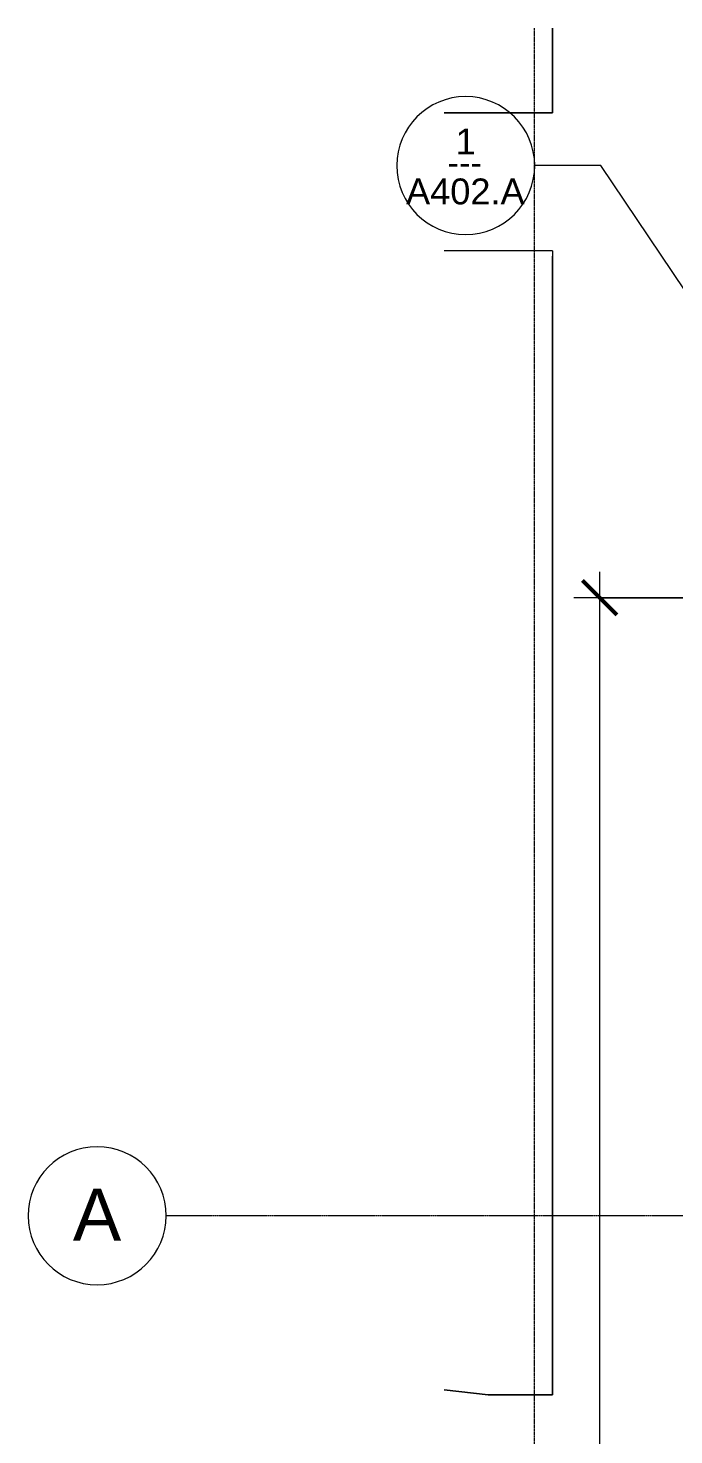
# Model space of a CAD drawing. Header units: inches. Extents: x -4294 to -464, y 9706 to 12475.
# Drawn here: x -4292 to -4011, y 11752 to 12363 of the extents above; entities that cross this region are included whole.
import ezdxf

# ---------------------------------------------------------------- set-up
doc = ezdxf.new("R2010")
doc.units = ezdxf.units.IN
doc.header["$MEASUREMENT"] = 0
doc.linetypes.add('Aligning Line 1_8_', pattern=[0.25, 0.125, -0.125])
doc.linetypes.add('Grid Line 1_2_', pattern=[0.875, 0.5, -0.125, 0.125, -0.125])
for name, color, linetype, lineweight in [('0-1', 7, 'Continuous', 5), ('0-4', 165, 'Continuous', 5), ('A-ANNO-DIMS', 211, 'Continuous', 9), ('A-ANNO-DIMS-120', 211, 'Continuous', 9), ('A-ANNO-SYMB', 150, 'Continuous', 9), ('C-TOPO', 7, 'Continuous', 9), ('G-ANNO-SYMB', 111, 'Aligning Line 1_8_', 9), ('G-ANNO-SYMB-1', 147, 'Aligning Line 1_8_', 9), ('S-GRID-1', 1, 'Grid Line 1_2_', 9), ('S-GRID-IDEN', 1, 'Continuous', 9), ('S-GRID-IDEN-1', 147, 'Continuous', 9)]:
    doc.layers.add(name, color=color, linetype=linetype, lineweight=lineweight)
doc.styles.add('Arial', font='arial.ttf', dxfattribs={"height": 22.5})
doc.styles.add('Arial_1', font='arial.ttf', dxfattribs={"height": 11.25})
doc.styles.add('Century Gothic', font='ufonts.com_century-gothic.ttf', dxfattribs={"height": 11.25})
doc.styles.add('Century Gothic_1', font='ufonts.com_century-gothic.ttf', dxfattribs={"height": 0.09375})
doc.dimstyles.new('OD__1_8__Tol__', dxfattribs={"dimscale": 12, "dimtxt": 11.746893, "dimasz": 1.25, "dimexe": 0.9375, "dimexo": 0.625, "dimgap": 0.15625, "dimtad": 1, "dimdec": 3, "dimrnd": 0.125, "dimzin": 3, "dimdsep": 46, "dimlunit": 4, "dimtxsty": 'Century Gothic', "dimblk1": 'OBLIQUE', "dimblk2": 'OBLIQUE', "dimsah": 1, "dimcen": 0.09, "dimdle": 0.9375, "dimazin": 0, "dimtfac": 1, "dimtdec": 4, "dimtix": 1, "dimtmove": 0, "dimatfit": 3, "dimfxl": 1, "dimtvp": 1, "dimtfill": 1, "dimfrac": 2, "dimtolj": 1, "dimtzin": 0, "dimarcsym": 2})

# ---------------------------------------------------------------- blocks, each defined once
blk = doc.blocks.new('CTR  - Topography_rvt-1-FLOOR PLAN - 2ND FLOOR')
at = {"layer": 'C-TOPO'}
for p, q in [((-4064.23, 12326.59), (-4064.23, 12363.44)), ((-4064.23, 12363.44), (-4064.23, 12326.59)), ((-4111.27, 12326.59), (-4064.23, 12326.59)), ((-4064.23, 12326.59), (-4111.27, 12326.59)), ((-4064.23, 12266.59), (-4111.27, 12266.59)), ((-4064.23, 12266.59), (-4111.27, 12266.59)), ((-4064.23, 12266.59), (-4064.23, 12264.35)), ((-4064.23, 12266.59), (-4064.23, 12264.35)), ((-4064.23, 12245.76), (-4064.23, 12264.35)), ((-4064.23, 12264.35), (-4064.23, 12245.76)), ((-4064.23, 12176.01), (-4064.23, 12245.76)), ((-4064.23, 12245.76), (-4064.23, 12176.01)), ((-4064.23, 12021.23), (-4064.23, 12176.01)), ((-4064.23, 12176.01), (-4064.23, 12021.23)), ((-4064.23, 11985.99), (-4064.23, 12021.23)), ((-4064.23, 12021.23), (-4064.23, 11985.99)), ((-4064.23, 11922.37), (-4064.23, 11985.99)), ((-4064.23, 11985.99), (-4064.23, 11922.37)), ((-4064.23, 11875.08), (-4064.23, 11922.37)), ((-4064.23, 11922.37), (-4064.23, 11875.08)), ((-4064.23, 11837.19), (-4064.23, 11875.08)), ((-4064.23, 11875.08), (-4064.23, 11837.19)), ((-4064.23, 11769.36), (-4064.23, 11837.19)), ((-4064.23, 11837.19), (-4064.23, 11769.36)), ((-4111.27, 11771.52), (-4092.12, 11769.36)), ((-4092.12, 11769.36), (-4111.27, 11771.52)), ((-4092.12, 11769.36), (-4064.23, 11769.36)), ((-4064.23, 11769.36), (-4092.12, 11769.36))]:
    blk.add_line(p, q, dxfattribs=at)
blk = doc.blocks.new('Grid - Grid Head - Circle-50561-FLOOR PLAN - 2ND FLOOR')
at = {"layer": 'S-GRID-IDEN-1'}
for start, end in [(360, 180), (180, 360)]:
    blk.add_arc((0, 0), 0.25, start, end, dxfattribs=at)
blk = doc.blocks.new('CTR - 1st Phase - Shell_rvt-1-FLOOR PLAN - 2ND FLOOR')
at = {"layer": 'G-ANNO-SYMB-1'}
blk.add_line((-4071.96, 9706.24), (-4071.96, 12363.44), dxfattribs=at)
at = {"layer": 'S-GRID-1'}
blk.add_line((-464.45, 11847.19), (-4232.19, 11847.19), dxfattribs=at)
at = {"layer": '0-4', "xscale": 120, "yscale": 120, "zscale": 120, "rotation": 89.9999999999999}
blk.add_blockref('Grid - Grid Head - Circle-50561-FLOOR PLAN - 2ND FLOOR', (-4262.19, 11847.19), dxfattribs=at)
at = {"layer": 'S-GRID-IDEN', "insert": (-4272.7, 11858.92), "char_height": 22.5, "width": 25.3762, "attachment_point": 1, "style": 'Arial'}
blk.add_mtext('A', dxfattribs=at)
blk = doc.blocks.new('CTR - 1st Phase -Stairs _ Elevators_rvt-1-FLOOR PLAN - 2ND FLOOR')
at = {"layer": 'G-ANNO-SYMB-1'}
blk.add_line((-4071.96, 9706.24), (-4071.96, 12363.44), dxfattribs=at)
blk = doc.blocks.new('DIMBLOCK23-FLOOR PLAN - 2ND FLOOR')
at = {"layer": 'A-ANNO-DIMS-120'}
for p, q in [((-4043.68, 9971.69), (-4043.68, 12127.09)), ((-3863.79, 12115.84), (-4054.93, 12115.84)), ((-4043.68, 12115.84), (-3863.79, 12115.84)), ((-3863.79, 9982.94), (-4054.93, 9982.94)), ((-4043.68, 9982.94), (-3863.79, 9982.94))]:
    blk.add_line(p, q, dxfattribs=at)
at = {"layer": 'A-ANNO-DIMS-120', "lineweight": 50}
for p, q in [((-4043.68, 12115.84), (-4051.18, 12123.34)), ((-4043.68, 12115.84), (-4036.18, 12108.34)), ((-4043.68, 9982.94), (-4051.18, 9990.44)), ((-4043.68, 9982.94), (-4036.18, 9975.44))]:
    blk.add_line(p, q, dxfattribs=at)
at = {"layer": 'A-ANNO-DIMS-120', "color": 0, "insert": (-4059.97, 11006.6), "char_height": 11.25, "width": 102.7014, "attachment_point": 1, "rotation": 90, "line_spacing_factor": 0.984502, "style": 'Century Gothic', "bg_fill": 3, "box_fill_scale": 1.25, "bg_fill_color": 256, "bg_fill_true_color": 13158600, "bg_fill_transparency": 0}
blk.add_mtext('177\' - 8 7/8"', dxfattribs=at)
blk = doc.blocks.new('_Oblique')
at = {"color": 0, "linetype": 'ByBlock', "lineweight": -2}
blk.add_line((-0.5, -0.5), (0.5, 0.5), dxfattribs=at)
blk = doc.blocks.new('Floor Plan - Callout Head-565430-FLOOR PLAN - 2ND FLOOR')
at = {"layer": 'A-ANNO-SYMB'}
for start, end in [(360, 180), (180, 360)]:
    blk.add_arc((0, 0), 0.25, start, end, dxfattribs=at)
at = {"layer": 'A-ANNO-SYMB', "insert": (-0.0662, 0.0585), "char_height": 0.09375, "width": 0.160969, "attachment_point": 1, "style": 'Century Gothic_1'}
blk.add_mtext('---', dxfattribs=at)

msp = doc.modelspace()

# ---------------------------------------------------------------- linework, layer by layer
at = {"layer": 'A-ANNO-SYMB'}
for p, q in [((-4043.1335, 12303.683), (-4071.9252, 12303.683)), ((-4001.437, 12241.6976), (-4043.1335, 12303.683))]:
    msp.add_line(p, q, dxfattribs=at)
at = {"layer": 'G-ANNO-SYMB'}
msp.add_line((-4071.9645, 9706.2403), (-4071.9645, 12363.4382), dxfattribs=at)

# ---------------------------------------------------------------- block references
at = {"layer": '0-1'}
for name in ['CTR - 1st Phase - Shell_rvt-1-FLOOR PLAN - 2ND FLOOR', 'CTR  - Topography_rvt-1-FLOOR PLAN - 2ND FLOOR', 'CTR - 1st Phase -Stairs _ Elevators_rvt-1-FLOOR PLAN - 2ND FLOOR']:
    msp.add_blockref(name, (0, 0), dxfattribs=at)
at = {"layer": 'A-ANNO-SYMB', "xscale": 120, "yscale": 120, "zscale": 120}
msp.add_blockref('Floor Plan - Callout Head-565430-FLOOR PLAN - 2ND FLOOR', (-4101.9252, 12303.683), dxfattribs=at)

# ---------------------------------------------------------------- texts
at = {"layer": 'A-ANNO-SYMB', "char_height": 11.25, "attachment_point": 1, "style": 'Arial_1'}
for s, insert, width in [('1', (-4106.2876, 12319.8071), 10.605), ('A402.A', (-4127.8546, 12298.0768), 62.8725)]:
    msp.add_mtext(s, dxfattribs=dict(at, insert=insert, width=width))

# ---------------------------------------------------------------- next in the draw order: dimensions: what is measured, and where the dimension line sits
at = {"layer": 'A-ANNO-DIMS'}
dim = msp.add_linear_dim(base=(-4043.6776, 12115.8394), p1=(-3856.2862, 9982.9394), p2=(-3856.2862, 12115.8394), angle=90, dimstyle='OD__1_8__Tol__', override={"dimpost": '<>', "dimfxl": 2132.9}, dxfattribs=at)
dim.commit()
dim.dimension.update_dxf_attribs({"geometry": 'DIMBLOCK23-FLOOR PLAN - 2ND FLOOR', "text_midpoint": (-4052.0838, 11049.3894)})

doc.saveas('drawing.dxf')
